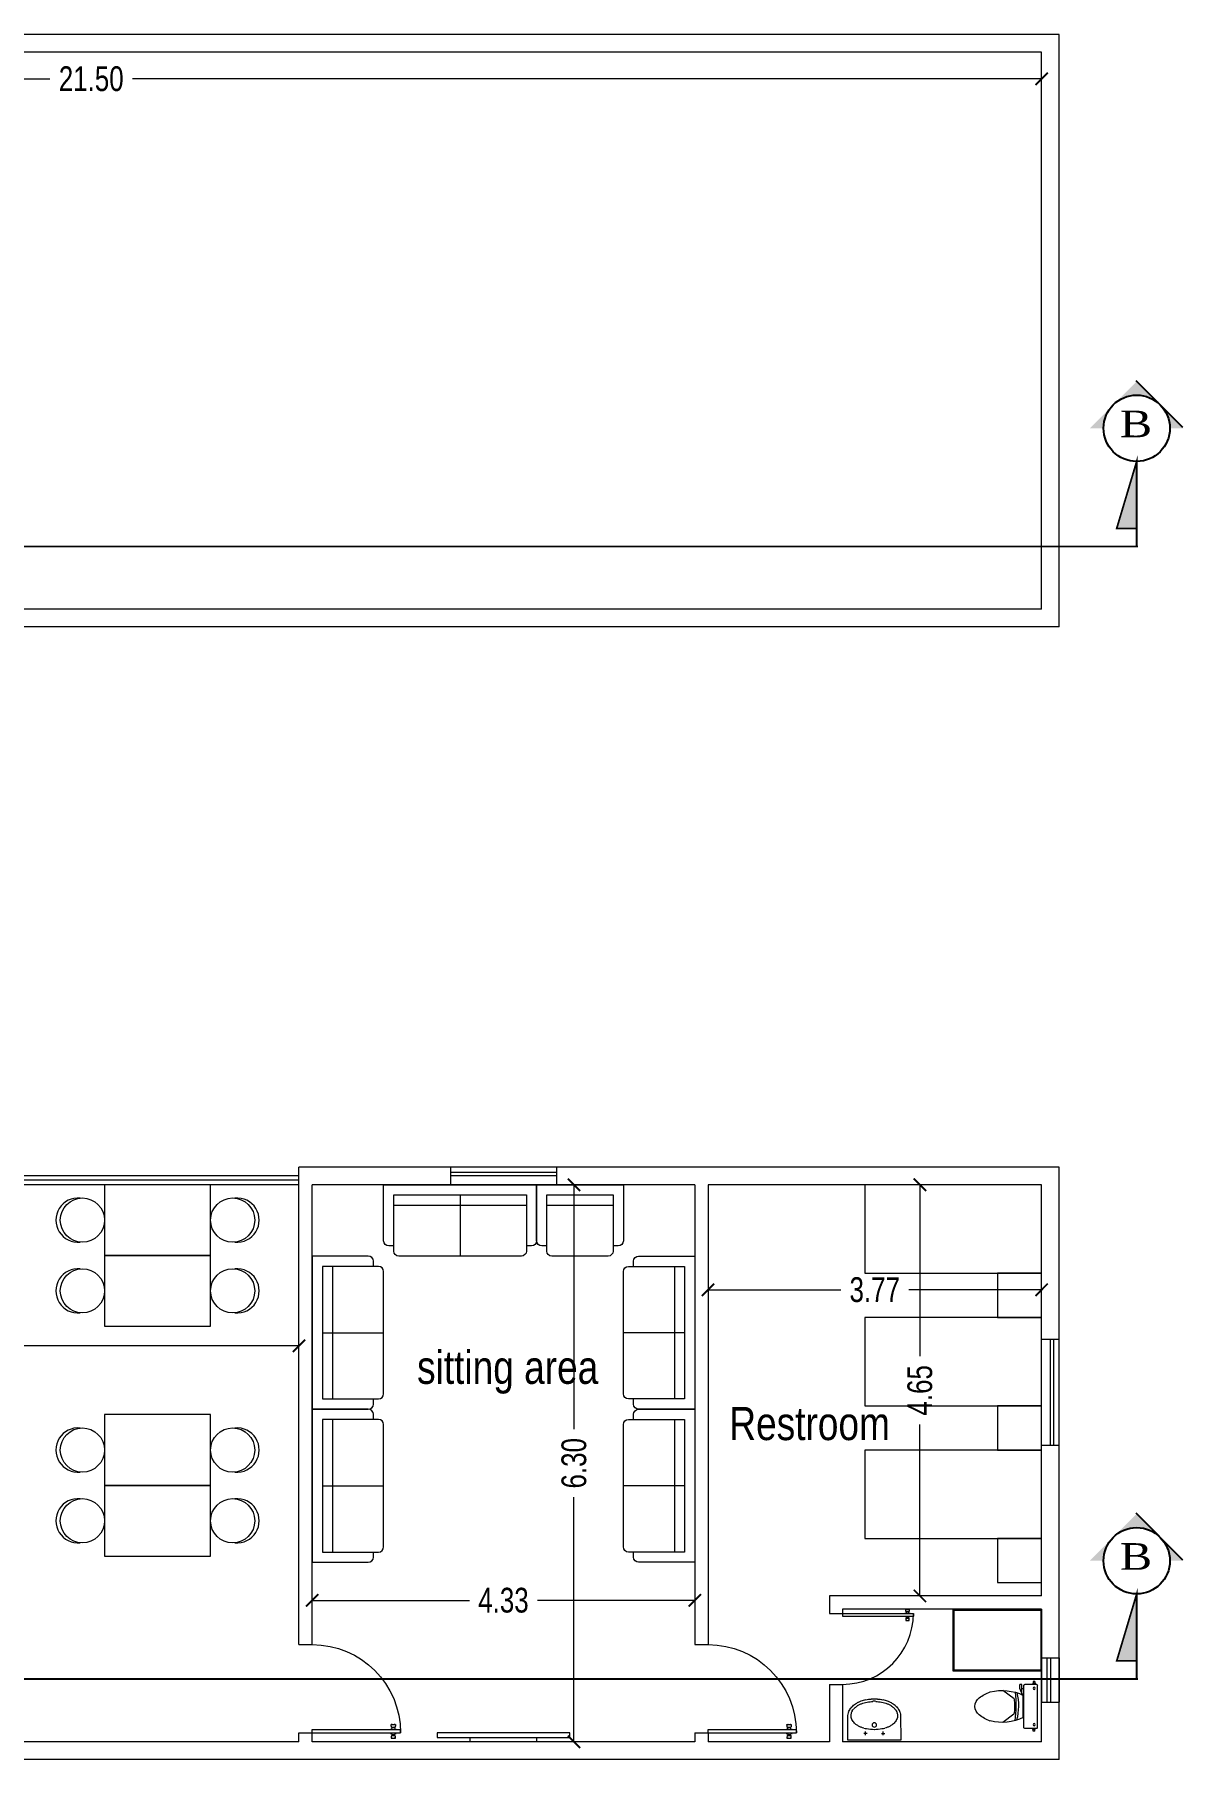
# Model space of a CAD drawing. Header units: millimetres. Extents: x -401 to 2889, y -234 to 146.
# Drawn here: x -62.89 to -49.89, y -9.67 to 9.83 of the extents above; entities that cross this region are included whole.
import ezdxf

# ---------------------------------------------------------------- set-up
doc = ezdxf.new("R2010")
doc.units = ezdxf.units.MM
doc.header["$LTSCALE"] = 3
doc.header["$MEASUREMENT"] = 0
doc.linetypes.add('CENTER', pattern=[50.8, 31.75, -6.35, 6.35, -6.35])
doc.linetypes.add('CONTINU', pattern=[0])
doc.layers.get('0').update_dxf_attribs({"color": 3, "lineweight": 9})
doc.layers.add('AJEC LOGO', color=4, linetype='Continuous')
doc.layers.add('ARCH_SUBTITLE TEXT', color=10, linetype='Continuous')
for name, color, linetype, lineweight in [('DIM-IN', 1, 'Continuous', 0), ('Drw - Arch - brick (0.20)', 7, 'CONTINU', 20), ('Drw - Arch - Door (0.05)', 141, 'CONTINU', 5), ('Drw - Arch - Furniture (0.05)', 31, 'Continuous', 5), ('Drw - Arch - Window (0.05)', 4, 'CONTINU', 5), ('hatch 2', 251, 'Continuous', 0), ('SAINT', 140, 'Continuous', 9), ('text', 7, 'Continuous', 0)]:
    doc.layers.add(name, color=color, linetype=linetype, lineweight=lineweight)
doc.styles.add('drwazah arabic', font='ARIALUNI.TTF', dxfattribs={"width": 0.75})
doc.styles.add('SC 50', font='romans.shx', dxfattribs={"width": 0.9})
doc.styles.get("Standard").update_dxf_attribs({"font": 'simplex.shx', "width": 0.8})
doc.dimstyles.new('Arch A-D 1-200m', dxfattribs={"dimscale": 2, "dimtxt": 0.14, "dimasz": 0.07, "dimexe": 0, "dimexo": 0, "dimgap": 0.05, "dimtad": 0, "dimzin": 1, "dimdsep": 46, "dimtxsty": 'drwazah arabic', "dimblk": 'ARCHTICK', "dimcen": 0, "dimse1": 1, "dimse2": 1, "dimclrd": 9, "dimclre": 9, "dimclrt": 6, "dimaunit": 2, "dimazin": 0, "dimtfac": 1, "dimtmove": 0, "dimatfit": 0, "dimldrblk": 'ARCHTICK', "dimfxl": 0.18, "dimtolj": 1, "dimtzin": 0, "dimlwd": 9, "dimlwe": 9, "dimarcsym": 2})

# ---------------------------------------------------------------- blocks, each defined once
blk = doc.blocks.new('1 M')
at = {"layer": 'Drw - Arch - Door (0.05)'}
for p, q in [((-4544.434, 1057.971), (-4544.433, 1057.972)), ((-4544.434, 1057.97), (-4544.434, 1057.971)), ((-4544.434, 1057.923), (-4544.434, 1057.971)), ((-4544.434, 1057.97), (-4544.434, 1057.969)), ((-4544.434, 1057.968), (-4544.434, 1057.969)), ((-4544.434, 1057.969), (-4544.434, 1057.969)), ((-4544.434, 1057.968), (-4544.434, 1057.967)), ((-4544.434, 1057.967), (-4544.434, 1057.966)), ((-4544.434, 1057.963), (-4544.434, 1057.966)), ((-4544.434, 1057.963), (-4544.434, 1057.963)), ((-4544.434, 1057.963), (-4544.434, 1057.959)), ((-4544.434, 1057.959), (-4544.434, 1057.958)), ((-4544.434, 1057.953), (-4544.434, 1057.958)), ((-4544.434, 1057.953), (-4544.434, 1057.953)), ((-4544.434, 1057.941), (-4544.434, 1057.953)), ((-4544.434, 1057.936), (-4544.434, 1057.941)), ((-4544.434, 1057.941), (-4544.434, 1057.941)), ((-4544.434, 1057.936), (-4544.434, 1057.935)), ((-4544.434, 1057.935), (-4544.434, 1057.931)), ((-4544.434, 1057.928), (-4544.434, 1057.931)), ((-4544.434, 1057.931), (-4544.434, 1057.931)), ((-4544.434, 1057.927), (-4544.434, 1057.928)), ((-4544.434, 1057.926), (-4544.434, 1057.927)), ((-4544.434, 1057.925), (-4544.434, 1057.926)), ((-4544.434, 1057.925), (-4544.434, 1057.924)), ((-4544.434, 1057.925), (-4544.434, 1057.925)), ((-4544.434, 1057.923), (-4544.434, 1057.924)), ((-4544.433, 1057.922), (-4544.434, 1057.923)), ((-4544.433, 1057.972), (-4544.432, 1057.972)), ((-4544.433, 1057.922), (-4544.433, 1057.972)), ((-4544.432, 1057.922), (-4544.433, 1057.922)), ((-4544.432, 1057.972), (-4544.424, 1057.972)), ((-4544.424, 1057.923), (-4544.432, 1057.922)), ((-4544.424, 1057.972), (-4544.416, 1057.971)), ((-4544.416, 1057.924), (-4544.424, 1057.923)), ((-4544.416, 1057.971), (-4544.408, 1057.969)), ((-4544.408, 1057.925), (-4544.416, 1057.924)), ((-4544.408, 1057.969), (-4544.403, 1057.968)), ((-4544.403, 1057.926), (-4544.408, 1057.925)), ((-4544.403, 1057.968), (-4544.402, 1057.967)), ((-4544.403, 1057.926), (-4544.403, 1057.968)), ((-4544.402, 1057.927), (-4544.403, 1057.926)), ((-4544.402, 1057.967), (-4544.401, 1057.959)), ((-4544.402, 1057.927), (-4544.402, 1057.967)), ((-4544.401, 1057.935), (-4544.402, 1057.927)), ((-4544.401, 1057.959), (-4544.4, 1057.958)), ((-4544.401, 1057.959), (-4544.401, 1057.935)), ((-4544.4, 1057.936), (-4544.401, 1057.935)), ((-4544.4, 1057.958), (-4544.397, 1057.958)), ((-4544.4, 1057.958), (-4544.4, 1057.936)), ((-4544.397, 1057.936), (-4544.4, 1057.936)), ((-4544.397, 1057.96), (-4544.396, 1057.961)), ((-4544.397, 1057.96), (-4544.397, 1057.958)), ((-4544.397, 1057.958), (-4544.397, 1057.936)), ((-4544.397, 1057.936), (-4544.397, 1057.934)), ((-4544.396, 1057.933), (-4544.397, 1057.934)), ((-4544.396, 1057.961), (-4544.386, 1057.963)), ((-4544.386, 1057.931), (-4544.396, 1057.933)), ((-4544.386, 1057.963), (-4544.385, 1057.963)), ((-4544.385, 1057.931), (-4544.386, 1057.931)), ((-4544.385, 1057.963), (-4544.384, 1057.963)), ((-4544.384, 1057.931), (-4544.385, 1057.931)), ((-4544.384, 1057.965), (-4544.38, 1057.979)), ((-4544.384, 1057.964), (-4544.384, 1057.965)), ((-4544.384, 1057.963), (-4544.384, 1057.964)), ((-4544.384, 1057.93), (-4544.384, 1057.931)), ((-4544.384, 1057.929), (-4544.384, 1057.93)), ((-4544.38, 1057.915), (-4544.384, 1057.929)), ((-4544.38, 1057.979), (-4544.379, 1057.98)), ((-4544.38, 1057.979), (-4544.38, 1057.979)), ((-4544.38, 1057.915), (-4544.38, 1057.915)), ((-4544.379, 1057.915), (-4544.38, 1057.915)), ((-4544.379, 1057.98), (-4544.378, 1057.98)), ((-4544.379, 1057.98), (-4544.379, 1057.98)), ((-4544.379, 1057.914), (-4544.379, 1057.915)), ((-4544.378, 1057.914), (-4544.379, 1057.914)), ((-4544.378, 1057.98), (-4544.375, 1057.98)), ((-4544.375, 1057.914), (-4544.378, 1057.914)), ((-4544.375, 1057.03), (-4544.375, 1058.03)), ((-4544.375, 1058.03), (-4544.337, 1058.03)), ((-4544.337, 1057.03), (-4544.337, 1058.03)), ((-4544.334, 1057.98), (-4544.337, 1057.98)), ((-4544.337, 1057.914), (-4544.334, 1057.914)), ((-4544.333, 1057.98), (-4544.334, 1057.98)), ((-4544.334, 1057.914), (-4544.333, 1057.914)), ((-4544.333, 1057.979), (-4544.333, 1057.98)), ((-4544.333, 1057.98), (-4544.333, 1057.98)), ((-4544.332, 1057.979), (-4544.333, 1057.979)), ((-4544.333, 1057.915), (-4544.332, 1057.915)), ((-4544.333, 1057.914), (-4544.333, 1057.915)), ((-4544.333, 1057.915), (-4544.333, 1057.915)), ((-4544.329, 1057.965), (-4544.332, 1057.979)), ((-4544.332, 1057.915), (-4544.329, 1057.929)), ((-4544.328, 1057.964), (-4544.329, 1057.965)), ((-4544.329, 1057.929), (-4544.328, 1057.93)), ((-4544.328, 1057.963), (-4544.328, 1057.964)), ((-4544.327, 1057.963), (-4544.328, 1057.963)), ((-4544.328, 1057.93), (-4544.328, 1057.931)), ((-4544.328, 1057.931), (-4544.327, 1057.931)), ((-4544.326, 1057.963), (-4544.327, 1057.963)), ((-4544.327, 1057.931), (-4544.326, 1057.931)), ((-4544.316, 1057.961), (-4544.326, 1057.963)), ((-4544.326, 1057.931), (-4544.316, 1057.933)), ((-4544.316, 1057.96), (-4544.316, 1057.961)), ((-4544.316, 1057.96), (-4544.316, 1057.958)), ((-4544.312, 1057.958), (-4544.316, 1057.958)), ((-4544.316, 1057.958), (-4544.316, 1057.936)), ((-4544.316, 1057.936), (-4544.312, 1057.936)), ((-4544.316, 1057.936), (-4544.316, 1057.934)), ((-4544.316, 1057.933), (-4544.316, 1057.934)), ((-4544.31, 1057.967), (-4544.312, 1057.959)), ((-4544.312, 1057.959), (-4544.312, 1057.958)), ((-4544.312, 1057.959), (-4544.312, 1057.935)), ((-4544.312, 1057.958), (-4544.312, 1057.936)), ((-4544.312, 1057.936), (-4544.312, 1057.935)), ((-4544.312, 1057.935), (-4544.31, 1057.927)), ((-4544.304, 1057.969), (-4544.31, 1057.968)), ((-4544.31, 1057.968), (-4544.31, 1057.967)), ((-4544.31, 1057.926), (-4544.31, 1057.968)), ((-4544.31, 1057.927), (-4544.31, 1057.967)), ((-4544.31, 1057.927), (-4544.31, 1057.926)), ((-4544.31, 1057.926), (-4544.304, 1057.925)), ((-4544.296, 1057.971), (-4544.304, 1057.969)), ((-4544.304, 1057.925), (-4544.296, 1057.924)), ((-4544.288, 1057.972), (-4544.296, 1057.971)), ((-4544.296, 1057.924), (-4544.288, 1057.923)), ((-4544.28, 1057.972), (-4544.288, 1057.972)), ((-4544.288, 1057.923), (-4544.28, 1057.922)), ((-4544.279, 1057.972), (-4544.28, 1057.972)), ((-4544.28, 1057.922), (-4544.279, 1057.922)), ((-4544.278, 1057.971), (-4544.279, 1057.972)), ((-4544.279, 1057.922), (-4544.279, 1057.972)), ((-4544.279, 1057.922), (-4544.278, 1057.923)), ((-4544.278, 1057.97), (-4544.278, 1057.971)), ((-4544.278, 1057.923), (-4544.278, 1057.971)), ((-4544.278, 1057.97), (-4544.278, 1057.969)), ((-4544.278, 1057.968), (-4544.278, 1057.969)), ((-4544.278, 1057.969), (-4544.278, 1057.969)), ((-4544.278, 1057.968), (-4544.278, 1057.967)), ((-4544.278, 1057.967), (-4544.278, 1057.966)), ((-4544.278, 1057.963), (-4544.278, 1057.966)), ((-4544.278, 1057.963), (-4544.278, 1057.963)), ((-4544.278, 1057.963), (-4544.278, 1057.959)), ((-4544.278, 1057.959), (-4544.278, 1057.958)), ((-4544.278, 1057.953), (-4544.278, 1057.958)), ((-4544.278, 1057.953), (-4544.278, 1057.953)), ((-4544.278, 1057.941), (-4544.278, 1057.953)), ((-4544.278, 1057.936), (-4544.278, 1057.941)), ((-4544.278, 1057.941), (-4544.278, 1057.941)), ((-4544.278, 1057.936), (-4544.278, 1057.935)), ((-4544.278, 1057.935), (-4544.278, 1057.931)), ((-4544.278, 1057.928), (-4544.278, 1057.931)), ((-4544.278, 1057.931), (-4544.278, 1057.931)), ((-4544.278, 1057.927), (-4544.278, 1057.928)), ((-4544.278, 1057.926), (-4544.278, 1057.927)), ((-4544.278, 1057.925), (-4544.278, 1057.926)), ((-4544.278, 1057.925), (-4544.278, 1057.924)), ((-4544.278, 1057.925), (-4544.278, 1057.925)), ((-4544.278, 1057.923), (-4544.278, 1057.924)), ((-4544.375, 1057.03), (-4544.337, 1057.03))]:
    blk.add_line(p, q, dxfattribs=at)
blk.add_arc((-4544.375, 1057.03), 1, 0, 90, dxfattribs=at)
blk = doc.blocks.new('SOFA2')
at = {"color": 0, "linetype": 'ByBlock'}
for p, q in [((-250.293, 58.712), (-251.493, 58.712)), ((-250.893, 58.112), (-250.893, 58.712)), ((-250.893, 58.112), (-250.893, 58.712)), ((-251.643, 58.562), (-251.643, 58.012)), ((-251.543, 58.612), (-251.593, 58.612)), ((-251.543, 58.662), (-251.543, 58.112)), ((-250.243, 58.112), (-250.243, 58.662)), ((-250.193, 58.612), (-250.243, 58.612)), ((-250.143, 58.012), (-250.143, 58.562)), ((-251.543, 58.212), (-250.243, 58.212)), ((-251.643, 58.012), (-250.143, 58.012)), ((-251.543, 58.112), (-250.243, 58.112))]:
    blk.add_line(p, q, dxfattribs=at)
for centre, start, end in [((-251.493, 58.662), 90, 180), ((-250.293, 58.662), 360, 90), ((-251.593, 58.562), 90, 180), ((-250.193, 58.562), 0, 90)]:
    blk.add_arc(centre, 0.05, start, end, dxfattribs=at)
blk = doc.blocks.new('SOFA1')
at = {"color": 0, "linetype": 'ByBlock'}
for p, q in [((-253.363, 58.712), (-253.913, 58.712)), ((-254.063, 58.562), (-254.063, 58.012)), ((-253.963, 58.612), (-254.013, 58.612)), ((-253.963, 58.662), (-253.963, 58.112)), ((-253.313, 58.112), (-253.313, 58.662)), ((-253.263, 58.612), (-253.313, 58.612)), ((-253.213, 58.012), (-253.213, 58.562)), ((-253.963, 58.212), (-253.313, 58.212)), ((-254.063, 58.012), (-253.213, 58.012)), ((-253.963, 58.112), (-253.313, 58.112))]:
    blk.add_line(p, q, dxfattribs=at)
for centre, start, end in [((-253.913, 58.662), 90, 180), ((-253.363, 58.662), 360, 90), ((-254.013, 58.562), 90, 180), ((-253.263, 58.562), 0, 90)]:
    blk.add_arc(centre, 0.05, start, end, dxfattribs=at)
blk = doc.blocks.new('ee')
at = {"layer": 'SAINT', "color": 0}
for p, q in [((0.433, 0.243), (0.433, -0.237)), ((0.578, 0.253), (0.443, 0.253)), ((0.536, 0.264), (0.536, 0.254)), ((0.561, 0.264), (0.536, 0.264)), ((0.561, 0.254), (0.536, 0.254)), ((0.539, 0.284), (0.539, 0.264)), ((0.558, 0.284), (0.539, 0.284)), ((0.558, 0.284), (0.558, 0.264)), ((0.561, 0.264), (0.561, 0.254)), ((0.588, 0.243), (0.588, -0.237)), ((0.32, 0.091), (0.193, 0.183)), ((0.426, 0.128), (0.426, -0.122)), ((0.322, -0.085), (0.193, -0.178)), ((0.386, -0.196), (0.401, -0.157)), ((0.401, -0.157), (0.408, -0.157)), ((0.408, -0.141), (0.433, -0.141)), ((0.408, -0.141), (0.408, -0.247)), ((0.386, -0.196), (0.386, -0.247)), ((0.408, -0.247), (0.386, -0.247)), ((0.408, -0.2), (0.433, -0.2)), ((0.578, -0.247), (0.443, -0.247)), ((0.561, -0.249), (0.536, -0.249)), ((0.536, -0.259), (0.536, -0.249)), ((0.561, -0.259), (0.536, -0.259)), ((0.539, -0.279), (0.539, -0.259)), ((0.558, -0.279), (0.539, -0.279)), ((0.558, -0.279), (0.558, -0.259)), ((0.561, -0.259), (0.561, -0.249))]:
    blk.add_line(p, q, dxfattribs=at)
for centre in [(0.549, 0.208), (0.549, -0.203)]:
    blk.add_circle(centre, 0.0125, dxfattribs=at)
for centre, radius, start, end in [((0.443, 0.243), 0.01, 90, 180), ((0.578, 0.243), 0.01, 360, 90), ((-0.001, 0.002), 0.12, 126.3794, 233.6206), ((0.208, -0.262), 0.457, 109.8949, 127.7618), ((0.184, -0.374), 0.557, 64.2321, 103.6755), ((-0.364, -0.001), 0.691, 353.0361, 7.6986), ((-1.179, -0.01), 1.521, 354.4729, 6.5448), ((-0.288, -0.003), 0.659, 346.9796, 14.0724), ((0.201, 0.265), 0.452, 232.7451, 250.7058), ((0.184, 0.379), 0.557, 256.3245, 295.7679), ((0.443, -0.237), 0.01, 180, 270), ((0.578, -0.237), 0.01, 270, 360)]:
    blk.add_arc(centre, radius, start, end, dxfattribs=at)
blk = doc.blocks.new('wash-1')
at = {"color": 0, "linetype": 'ByBlock'}
for p, q in [((-0.299, 0), (-0.298, -0.28)), ((0.299, 0), (-0.299, 0)), ((0.298, -0.28), (0.299, 0)), ((-0.08, -0.077), (-0.12, -0.077)), ((-0.1, -0.057), (-0.1, -0.097)), ((0.08, -0.077), (0.12, -0.077)), ((0.1, -0.057), (0.1, -0.097)), ((-0.293, -0.309), (-0.29, -0.316)), ((0.29, -0.316), (0.293, -0.309)), ((-0.018, -0.467), (0, -0.467)), ((0, -0.439), (-0.015, -0.439)), ((0.015, -0.439), (0, -0.439)), ((0, -0.467), (0.018, -0.467))]:
    blk.add_line(p, q, dxfattribs=at)
blk.add_circle((0, -0.172), 0.025, dxfattribs=at)
for centre, radius, start, end in [((-0.129, -0.288), 0.135, 135.3929, 145.4019), ((-0.122, -0.295), 0.145, 126.0467, 135.3922), ((-0.032, -0.419), 0.298, 119.5384, 126.0455), ((-0.035, -0.414), 0.292, 112.8889, 119.5334), ((-0.047, -0.384), 0.259, 105.8293, 112.8859), ((-0.028, -0.451), 0.33, 100.2651, 105.8331), ((0.017, -0.734), 0.616, 91.5357, 99.6683), ((-0.017, -0.734), 0.616, 80.3291, 88.4617), ((0.028, -0.451), 0.33, 74.1669, 79.7349), ((0.047, -0.384), 0.259, 67.1141, 74.1707), ((0.035, -0.414), 0.292, 60.4666, 67.1111), ((0.032, -0.419), 0.298, 53.9545, 60.4616), ((0.122, -0.295), 0.145, 44.6078, 53.9533), ((0.129, -0.288), 0.135, 34.5981, 44.6071), ((-0.201, -0.279), 0.0968, 180.3, 197.9123), ((-0.165, -0.276), 0.132, 197.9119, 207.6464), ((-0.152, -0.269), 0.146, 207.644, 216.898), ((-0.106, -0.234), 0.205, 216.8919, 223.5363), ((-0.183, -0.277), 0.0805, 164.696, 177.6311), ((-0.173, -0.277), 0.09, 177.6362, 189.223), ((-0.144, -0.273), 0.119, 189.2301, 199.2848), ((-0.121, -0.294), 0.145, 155.0769, 164.6969), ((-0.155, -0.276), 0.108, 199.2854, 210.4378), ((-0.053, -0.184), 0.277, 223.5434, 229.2488), ((-0.121, -0.294), 0.145, 145.4065, 155.0723), ((-0.109, -0.249), 0.162, 210.4303, 219.5241), ((-0.12, -0.259), 0.147, 219.5248, 229.5566), ((-0.065, -0.193), 0.232, 229.5598, 237.5322), ((-0.045, -0.163), 0.269, 237.5332, 244.4524), ((0.045, -0.163), 0.269, 295.5468, 302.466), ((0.065, -0.193), 0.232, 302.4689, 310.4412), ((0.12, -0.259), 0.147, 310.4434, 320.4752), ((0.109, -0.249), 0.162, 320.4759, 329.5697), ((0.053, -0.184), 0.277, 310.7512, 316.4566), ((0.121, -0.294), 0.145, 24.9277, 34.5935), ((0.155, -0.276), 0.108, 329.5597, 340.7121), ((0.121, -0.294), 0.145, 15.3031, 24.9231), ((0.106, -0.234), 0.205, 316.4637, 323.1081), ((0.144, -0.273), 0.119, 340.7179, 350.7725), ((0.183, -0.277), 0.0805, 2.3689, 15.304), ((0.173, -0.277), 0.09, 350.777, 2.3638), ((0.152, -0.269), 0.146, 323.102, 332.356), ((0.165, -0.276), 0.132, 332.3536, 342.0881), ((0.201, -0.279), 0.0968, 342.0877, 359.7), ((-0.103, -0.242), 0.201, 229.2557, 237.1136), ((-0.023, -0.117), 0.349, 237.1226, 243.08), ((0, -0.073), 0.398, 243.0864, 248.3109), ((-0.04, -0.153), 0.28, 244.4603, 251.2421), ((-0.063, -0.232), 0.228, 248.3137, 255.2329), ((-0.019, -0.089), 0.347, 251.2414, 256.7179), ((-0.023, -0.078), 0.387, 255.2295, 259.3085), ((-0.012, -0.058), 0.379, 256.7125, 261.9599), ((-0.012, -0.02), 0.445, 259.3091, 263.1132), ((0.08, 0.591), 1.034, 261.9603, 263.8854), ((0.031, 0.336), 0.804, 263.1071, 265.2155), ((-0.011, -0.173), 0.294, 265.2152, 268.6985), ((-0.01, -0.246), 0.193, 263.8941, 268.3626), ((0.01, -0.246), 0.193, 271.6374, 276.1059), ((0.011, -0.173), 0.294, 271.3015, 274.7848), ((-0.08, 0.591), 1.034, 276.1146, 278.0397), ((-0.031, 0.336), 0.804, 274.7845, 276.8929), ((0.012, -0.058), 0.379, 278.0401, 283.2875), ((0.012, -0.02), 0.445, 276.8868, 280.6909), ((0.023, -0.078), 0.387, 280.6915, 284.7705), ((0.019, -0.089), 0.347, 283.2817, 288.7581), ((0.063, -0.232), 0.228, 284.7671, 291.6863), ((0.04, -0.153), 0.28, 288.7585, 295.5403), ((0, -0.073), 0.398, 291.6885, 296.9129), ((0.023, -0.117), 0.349, 296.9208, 302.8782), ((0.103, -0.242), 0.201, 302.8864, 310.7443)]:
    blk.add_arc(centre, radius, start, end, dxfattribs=at)
blk = doc.blocks.new('_ArchTick')
at = {"color": 0, "linetype": 'ByBlock', "const_width": 0.15}
blk.add_lwpolyline([(-0.5, -0.5), (0.5, 0.5)], dxfattribs=at)
blk = doc.blocks.new('*D236')
at = {"layer": 'Defpoints', "color": 0, "transparency": 16777216}
for p in [(-59.895, -4.997), (-68.895, -7.925), (-59.895, -7.925)]:
    blk.add_point(p, dxfattribs=at)
at = {"layer": 'DIM-IN', "color": 9, "linetype": 'ByBlock', "lineweight": 9, "transparency": 16777216}
for p, q in [((-68.895, -4.997), (-64.781, -4.997)), ((-59.895, -4.997), (-64.01, -4.997))]:
    blk.add_line(p, q, dxfattribs=at)
at = {"layer": 'DIM-IN', "color": 9, "lineweight": 9, "transparency": 16777216, "xscale": 0.14, "yscale": 0.14, "zscale": 0.14, "rotation": 180}
blk.add_blockref('_ArchTick', (-68.895, -4.997), dxfattribs=at)
at = {"layer": 'DIM-IN', "color": 9, "lineweight": 9, "transparency": 16777216, "xscale": 0.14, "yscale": 0.14, "zscale": 0.14}
blk.add_blockref('_ArchTick', (-59.895, -4.997), dxfattribs=at)
at = {"layer": 'DIM-IN', "color": 6, "transparency": 16777216, "insert": (-64.395, -4.997), "char_height": 0.28, "attachment_point": 5, "style": 'drwazah arabic'}
blk.add_mtext('\\A1;9.00', dxfattribs=at)
blk = doc.blocks.new('*D271')
at = {"layer": 'Defpoints', "color": 0, "transparency": 16777216}
for p in [(-55.418, -7.875), (-59.745, -8.375), (-55.418, -8.375)]:
    blk.add_point(p, dxfattribs=at)
at = {"layer": 'DIM-IN', "color": 9, "linetype": 'ByBlock', "lineweight": 9, "transparency": 16777216}
for p, q in [((-59.745, -7.875), (-57.967, -7.875)), ((-55.418, -7.875), (-57.196, -7.875))]:
    blk.add_line(p, q, dxfattribs=at)
at = {"layer": 'DIM-IN', "color": 9, "lineweight": 9, "transparency": 16777216, "xscale": 0.14, "yscale": 0.14, "zscale": 0.14, "rotation": 180}
blk.add_blockref('_ArchTick', (-59.745, -7.875), dxfattribs=at)
at = {"layer": 'DIM-IN', "color": 9, "lineweight": 9, "transparency": 16777216, "xscale": 0.14, "yscale": 0.14, "zscale": 0.14}
blk.add_blockref('_ArchTick', (-55.418, -7.875), dxfattribs=at)
at = {"layer": 'DIM-IN', "color": 6, "transparency": 16777216, "insert": (-57.582, -7.875), "char_height": 0.28, "attachment_point": 5, "style": 'drwazah arabic'}
blk.add_mtext('\\A1;4.33', dxfattribs=at)
blk = doc.blocks.new('*D272')
at = {"layer": 'Defpoints', "color": 0, "transparency": 16777216}
for p in [(-55.418, -3.175), (-56.784, -9.475), (-55.418, -9.475)]:
    blk.add_point(p, dxfattribs=at)
at = {"layer": 'DIM-IN', "color": 9, "linetype": 'ByBlock', "lineweight": 9, "transparency": 16777216}
for p, q in [((-56.784, -3.175), (-56.784, -5.939)), ((-56.784, -9.475), (-56.784, -6.71))]:
    blk.add_line(p, q, dxfattribs=at)
at = {"layer": 'DIM-IN', "color": 9, "lineweight": 9, "transparency": 16777216, "xscale": 0.14, "yscale": 0.14, "zscale": 0.14}
for p, rotation in [((-56.784, -3.175), 90), ((-56.784, -9.475), 270)]:
    blk.add_blockref('_ArchTick', p, dxfattribs=dict(at, rotation=rotation))
at = {"layer": 'DIM-IN', "color": 6, "transparency": 16777216, "insert": (-56.784, -6.325), "char_height": 0.28, "attachment_point": 5, "rotation": 90, "style": 'drwazah arabic'}
blk.add_mtext('\\A1;6.30', dxfattribs=at)
blk = doc.blocks.new('*D273')
at = {"layer": 'Defpoints', "color": 0, "transparency": 16777216}
for p in [(-51.495, -3.175), (-52.871, -7.825), (-51.495, -7.825)]:
    blk.add_point(p, dxfattribs=at)
at = {"layer": 'DIM-IN', "color": 9, "linetype": 'ByBlock', "lineweight": 9, "transparency": 16777216}
for p, q in [((-52.871, -3.175), (-52.871, -5.114)), ((-52.871, -7.825), (-52.871, -5.885))]:
    blk.add_line(p, q, dxfattribs=at)
at = {"layer": 'DIM-IN', "color": 9, "lineweight": 9, "transparency": 16777216, "xscale": 0.14, "yscale": 0.14, "zscale": 0.14}
for p, rotation in [((-52.871, -3.175), 90), ((-52.871, -7.825), 270)]:
    blk.add_blockref('_ArchTick', p, dxfattribs=dict(at, rotation=rotation))
at = {"layer": 'DIM-IN', "color": 6, "transparency": 16777216, "insert": (-52.871, -5.5), "char_height": 0.28, "attachment_point": 5, "rotation": 90, "style": 'drwazah arabic'}
blk.add_mtext('\\A1;4.65', dxfattribs=at)
blk = doc.blocks.new('*D274')
at = {"layer": 'Defpoints', "color": 0, "transparency": 16777216}
for p in [(-55.268, -3.175), (-51.495, -3.175), (-55.268, -4.363)]:
    blk.add_point(p, dxfattribs=at)
at = {"layer": 'DIM-IN', "color": 9, "linetype": 'ByBlock', "lineweight": 9, "transparency": 16777216}
for p, q in [((-55.268, -4.363), (-53.767, -4.363)), ((-51.495, -4.363), (-52.996, -4.363))]:
    blk.add_line(p, q, dxfattribs=at)
at = {"layer": 'DIM-IN', "color": 9, "lineweight": 9, "transparency": 16777216, "xscale": 0.14, "yscale": 0.14, "zscale": 0.14, "rotation": 180}
blk.add_blockref('_ArchTick', (-55.268, -4.363), dxfattribs=at)
at = {"layer": 'DIM-IN', "color": 9, "lineweight": 9, "transparency": 16777216, "xscale": 0.14, "yscale": 0.14, "zscale": 0.14}
blk.add_blockref('_ArchTick', (-51.495, -4.363), dxfattribs=at)
at = {"layer": 'DIM-IN', "color": 6, "transparency": 16777216, "insert": (-53.382, -4.363), "char_height": 0.28, "attachment_point": 5, "style": 'drwazah arabic'}
blk.add_mtext('\\A1;3.77', dxfattribs=at)
blk = doc.blocks.new('*D282')
at = {"layer": 'Defpoints', "color": 0, "transparency": 16777216}
for p in [(-72.995, 9.633), (-51.495, 9.633), (-51.495, 9.331)]:
    blk.add_point(p, dxfattribs=at)
at = {"layer": 'DIM-IN', "color": 9, "linetype": 'ByBlock', "lineweight": 9, "transparency": 16777216}
for p, q in [((-72.995, 9.331), (-62.712, 9.331)), ((-51.495, 9.331), (-61.778, 9.331))]:
    blk.add_line(p, q, dxfattribs=at)
at = {"layer": 'DIM-IN', "color": 9, "lineweight": 9, "transparency": 16777216, "xscale": 0.14, "yscale": 0.14, "zscale": 0.14, "rotation": 180}
blk.add_blockref('_ArchTick', (-72.995, 9.331), dxfattribs=at)
at = {"layer": 'DIM-IN', "color": 9, "lineweight": 9, "transparency": 16777216, "xscale": 0.14, "yscale": 0.14, "zscale": 0.14}
blk.add_blockref('_ArchTick', (-51.495, 9.331), dxfattribs=at)
at = {"layer": 'DIM-IN', "color": 6, "transparency": 16777216, "insert": (-62.245, 9.331), "char_height": 0.28, "attachment_point": 5, "style": 'drwazah arabic'}
blk.add_mtext('\\A1;21.50', dxfattribs=at)

msp = doc.modelspace()

# ---------------------------------------------------------------- hatches: boundary and pattern name
at = {"layer": 'AJEC LOGO'}
h = msp.add_hatch(color=6, dxfattribs=at)
h.paths.add_polyline_path([(-50.697, 5.631, 0.186055), (-50.794, 5.38), (-50.949, 5.38)])
h.paths.add_polyline_path([(-50.671, 5.657), (-50.419, 5.909), (-50.167, 5.657, 0.186055), (-50.419, 5.754, 0.186055)])
h.paths.add_polyline_path([(-50.044, 5.38, 0.186055), (-50.141, 5.631), (-49.889, 5.38)])
h = msp.add_hatch(color=6, dxfattribs=at)
h.paths.add_polyline_path([(-50.697, -7.176, 0.186055), (-50.794, -7.428), (-50.949, -7.428)])
h.paths.add_polyline_path([(-50.671, -7.15), (-50.419, -6.898), (-50.167, -7.15, 0.186055), (-50.419, -7.053, 0.186055)])
h.paths.add_polyline_path([(-50.044, -7.428, 0.186055), (-50.141, -7.176), (-49.889, -7.428)])
at = {"layer": 'hatch 2', "linetype": 'ByBlock'}
for points in [[(-50.419, 4.247), (-50.645, 4.247), (-50.419, 5.005)], [(-50.419, -8.56), (-50.645, -8.56), (-50.419, -7.803)]]:
    msp.add_hatch(color=6, dxfattribs=at).paths.add_polyline_path(points)

# ---------------------------------------------------------------- linework, layer by layer
at = {"color": 6, "linetype": 'CENTER', "ltscale": 0.01, "const_width": 0.02}
for points in [[(-50.419, 4.042), (-50.419, 5.005), (-50.645, 4.247), (-50.419, 4.247)], [(-50.406, 4.042), (-51.036, 4.042), (-50.679, 4.042), (-82.396, 4.042), (-82.396, 4.68)], [(-50.419, -8.765), (-50.419, -7.803), (-50.645, -8.56), (-50.419, -8.56)], [(-50.406, -8.765), (-51.036, -8.765), (-50.679, -8.765), (-82.396, -8.765), (-82.396, -8.128)]]:
    msp.add_lwpolyline(points, dxfattribs=at)
at = {"layer": 'AJEC LOGO', "color": 6}
for p, q in [((-50.43, 5.92), (-49.901, 5.391)), ((-50.43, -6.887), (-49.901, -7.417))]:
    msp.add_line(p, q, dxfattribs=at)
for centre in [(-50.419, 5.38), (-50.419, -7.428)]:
    msp.add_circle(centre, 0.375, dxfattribs=at)
at = {"layer": 'Drw - Arch - brick (0.20)'}
for p, q in [((-51.295, 9.833), (-81.295, 9.833)), ((-51.295, 3.133), (-51.295, 9.833)), ((-51.495, 9.633), (-72.995, 9.633)), ((-51.495, 3.333), (-51.495, 9.633)), ((-51.495, 3.333), (-72.995, 3.333)), ((-51.295, 3.133), (-81.295, 3.133)), ((-59.895, -3.175), (-59.895, -2.975)), ((-51.295, -2.975), (-59.895, -2.975)), ((-59.895, -3.175), (-59.895, -2.975)), ((-58.182, -2.975), (-58.182, -3.175)), ((-56.982, -2.975), (-56.982, -3.175)), ((-51.295, -9.675), (-51.295, -2.975)), ((-59.895, -8.375), (-59.895, -3.175)), ((-59.745, -8.375), (-59.745, -3.175)), ((-55.418, -3.175), (-59.745, -3.175)), ((-55.418, -3.175), (-55.418, -8.375)), ((-51.495, -3.175), (-55.268, -3.175)), ((-55.268, -3.175), (-55.268, -8.375)), ((-51.495, -7.825), (-51.495, -3.175)), ((-51.295, -4.925), (-51.495, -4.925)), ((-51.295, -6.125), (-51.495, -6.125)), ((-51.495, -7.825), (-53.895, -7.825)), ((-53.895, -7.825), (-53.895, -8.025)), ((-51.495, -7.975), (-53.745, -7.975)), ((-53.745, -7.975), (-53.745, -8.025)), ((-51.495, -9.475), (-51.495, -7.975)), ((-51.495, -9.475), (-51.495, -7.975)), ((-53.895, -8.025), (-53.745, -8.025)), ((-59.895, -8.375), (-59.745, -8.375)), ((-55.418, -8.375), (-55.268, -8.375)), ((-51.495, -8.525), (-51.295, -8.525)), ((-53.895, -8.825), (-53.895, -9.475)), ((-53.895, -8.825), (-53.745, -8.825)), ((-53.745, -8.825), (-53.745, -9.475)), ((-51.495, -9.025), (-51.295, -9.025)), ((-59.895, -9.475), (-73.045, -9.475)), ((-59.895, -9.475), (-59.895, -9.375)), ((-59.895, -9.375), (-59.745, -9.375)), ((-59.745, -9.475), (-59.745, -9.375)), ((-55.418, -9.475), (-59.745, -9.475)), ((-55.418, -9.375), (-55.418, -9.475)), ((-55.418, -9.375), (-55.268, -9.375)), ((-55.268, -9.375), (-55.268, -9.475)), ((-53.895, -9.475), (-55.268, -9.475)), ((-51.495, -9.475), (-53.745, -9.475)), ((-51.495, -9.475), (-53.745, -9.475)), ((-51.295, -9.675), (-81.295, -9.675))]:
    msp.add_line(p, q, dxfattribs=at)
at = {"layer": 'Drw - Arch - Furniture (0.05)', "linetype": 'ByBlock'}
for points in [[(-60.895, -3.175), (-62.095, -3.175), (-62.095, -3.975), (-60.895, -3.975)], [(-51.495, -4.175), (-51.495, -3.175), (-53.495, -3.175), (-53.495, -4.175)], [(-60.895, -3.975), (-62.095, -3.975), (-62.095, -4.775), (-60.895, -4.775)], [(-51.495, -4.175), (-51.995, -4.175), (-51.995, -4.675), (-51.495, -4.675)], [(-51.495, -5.675), (-51.495, -4.675), (-53.495, -4.675), (-53.495, -5.675)], [(-60.895, -5.775), (-62.095, -5.775), (-62.095, -6.575), (-60.895, -6.575)], [(-51.495, -5.675), (-51.995, -5.675), (-51.995, -6.175), (-51.495, -6.175)], [(-51.495, -7.175), (-51.495, -6.175), (-53.495, -6.175), (-53.495, -7.175)], [(-60.895, -6.575), (-62.095, -6.575), (-62.095, -7.375), (-60.895, -7.375)], [(-51.495, -7.175), (-51.995, -7.175), (-51.995, -7.675), (-51.495, -7.675)], [(-58.332, -9.375), (-58.332, -9.425), (-56.832, -9.425), (-56.832, -9.375)], [(-57.957, -9.475), (-57.957, -9.425), (-57.207, -9.425), (-57.207, -9.475)]]:
    msp.add_lwpolyline(points, close=True, dxfattribs=at)
for centre in [(-62.345, -3.575), (-60.645, -3.575), (-62.345, -4.375), (-60.645, -4.375), (-62.345, -6.175), (-60.645, -6.175), (-62.345, -6.975), (-60.645, -6.975)]:
    msp.add_circle(centre, 0.25, dxfattribs=at)
for centre, start, end in [((-62.395, -3.575), 84.2608, 275.7392), ((-60.595, -3.575), 264.2608, 95.7392), ((-62.395, -4.375), 84.2608, 275.7392), ((-60.595, -4.375), 264.2608, 95.7392), ((-62.395, -6.175), 84.2608, 275.7392), ((-60.595, -6.175), 264.2608, 95.7392), ((-62.395, -6.975), 84.2608, 275.7392), ((-60.595, -6.975), 264.2608, 95.7392)]:
    msp.add_arc(centre, 0.25, start, end, dxfattribs=at)
at = {"layer": 'Drw - Arch - Window (0.05)'}
for p, q in [((-59.895, -3.075), (-65.695, -3.075)), ((-56.982, -2.975), (-58.182, -2.975)), ((-56.982, -3.035), (-58.182, -3.035)), ((-56.982, -3.075), (-58.182, -3.075)), ((-59.895, -3.125), (-65.695, -3.125)), ((-59.895, -3.175), (-65.695, -3.175)), ((-56.982, -3.175), (-58.182, -3.175)), ((-51.495, -6.125), (-51.495, -4.925)), ((-51.395, -6.125), (-51.395, -4.925)), ((-51.355, -6.125), (-51.355, -4.925)), ((-51.295, -6.125), (-51.295, -4.925)), ((-51.495, -8.525), (-51.495, -9.025)), ((-51.435, -8.525), (-51.435, -9.025)), ((-51.395, -8.525), (-51.395, -9.025)), ((-51.295, -8.525), (-51.295, -9.025))]:
    msp.add_line(p, q, dxfattribs=at)
for points in [[(-51.495, -7.975), (-51.495, -8.675), (-52.495, -8.675), (-52.495, -7.975)], [(-51.505, -7.985), (-51.505, -8.665), (-52.485, -8.665), (-52.485, -7.985)]]:
    msp.add_lwpolyline(points, close=True, dxfattribs=at)

# ---------------------------------------------------------------- block references
at = {"layer": 'Drw - Arch - Door (0.05)', "color": 0, "xscale": 0.8000000000001144, "yscale": 0.8000000000001144, "zscale": 0.8000000000001144, "rotation": 270}
msp.add_blockref('1 M', (-899.369, -3643.525), dxfattribs=at)
at = {"layer": 'Drw - Arch - Door (0.05)', "color": 0, "xscale": -1, "rotation": 270}
for p in [(-1116.775, 4535), (-1112.298, 4535)]:
    msp.add_blockref('1 M', p, dxfattribs=at)
at = {"layer": 'Drw - Arch - Furniture (0.05)', "linetype": 'ByBlock'}
for name, p, xscale, yscale, zscale, rotation in [('SOFA2', (231.42, 63.762), -1.153846153846144, 1.153846153846144, 1.153846153846144, 180), ('SOFA1', (235.943, 63.762), -1.153846153846194, 1.153846153846194, 1.153846153846194, 180), ('SOFA2', (-126.682, -294.34), 1.153846153846144, 1.153846153846144, 1.153846153846144, 270), ('SOFA2', (11.519, -294.34), -1.153846153846144, 1.153846153846144, 1.153846153846144, 90), ('SOFA2', (-126.682, -296.071), 1.153846153846144, 1.153846153846144, 1.153846153846144, 270), ('SOFA2', (11.519, -296.071), -1.153846153846144, 1.153846153846144, 1.153846153846144, 90)]:
    msp.add_blockref(name, p, dxfattribs=dict(at, xscale=xscale, yscale=yscale, zscale=zscale, rotation=rotation))
at = {"layer": 'SAINT', "xscale": -1, "rotation": 180}
for name, p in [('ee', (-52.128, -9.072)), ('wash-1', (-53.387, -9.456))]:
    msp.add_blockref(name, p, dxfattribs=at)

# ---------------------------------------------------------------- texts
at = {"layer": 'ARCH_SUBTITLE TEXT', "color": 4, "linetype": 'Continuous', "char_height": 0.29993, "width": 22.92787, "attachment_point": 4, "style": 'SC 50'}
for insert in [(-50.607, 5.428), (-50.607, -7.379)]:
    msp.add_mtext('{\\fRomantic|b0|i0|c2|p2;\\W1.2;B}', dxfattribs=dict(at, insert=insert))
at = {"layer": 'text', "char_height": 0.375, "attachment_point": 1}
for s, insert in [('{\\fArial|b0|i0|c0|p34;sitting area}', (-58.559, -5.052)), ('{\\fArial|b0|i0|c0|p34;Restroom }', (-55.027, -5.688))]:
    msp.add_mtext_dynamic_manual_height_columns(s, width=3.06852, gutter_width=12.5, heights=[0], dxfattribs=dict(at, insert=insert))

# ---------------------------------------------------------------- dimensions: what is measured, and where the dimension line sits
at = {"layer": 'DIM-IN'}
for base, p1, p2, picture, middle in [((-51.495, 9.331), (-72.995, 9.633), (-51.495, 9.633), '*D282', (-62.245, 9.331)), ((-55.268, -4.363), (-51.495, -3.175), (-55.268, -3.175), '*D274', (-53.382, -4.363)), ((-59.895, -4.997), (-68.895, -7.925), (-59.895, -7.925), '*D236', (-64.395, -4.997)), ((-55.418, -7.875), (-59.745, -8.375), (-55.418, -8.375), '*D271', (-57.582, -7.875))]:
    dim = msp.add_linear_dim(base=base, p1=p1, p2=p2, dimstyle='Arch A-D 1-200m', dxfattribs=at)
    dim.commit()
    dim.dimension.update_dxf_attribs({"geometry": picture, "text_midpoint": middle})
for base, p1, p2, picture, middle in [((-56.784, -9.475), (-55.418, -3.175), (-55.418, -9.475), '*D272', (-56.784, -6.325)), ((-52.871, -7.825), (-51.495, -3.175), (-51.495, -7.825), '*D273', (-52.871, -5.5))]:
    dim = msp.add_linear_dim(base=base, p1=p1, p2=p2, angle=90, dimstyle='Arch A-D 1-200m', dxfattribs=at)
    dim.commit()
    dim.dimension.update_dxf_attribs({"geometry": picture, "text_midpoint": middle})

doc.saveas('drawing.dxf')
